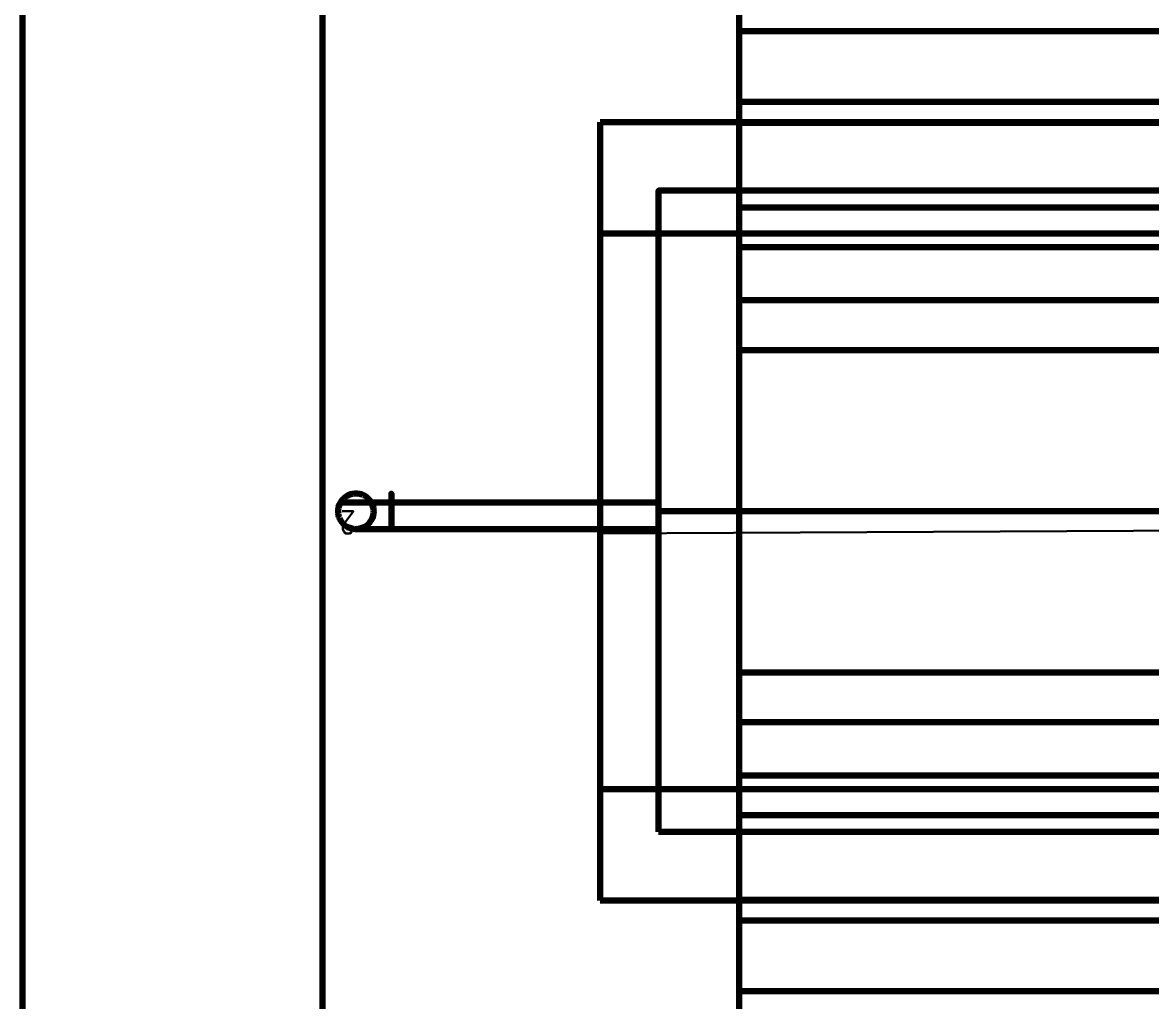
# Model space of a CAD drawing. Header units: inches. Extents: x -0.4 to 8, y -0.5 to 10.5.
# Drawn here: x 0 to 1.016, y 1.159 to 2.04 of the extents above; entities that cross this region are included whole.
import ezdxf

# ---------------------------------------------------------------- set-up
doc = ezdxf.new("R2010")
doc.units = ezdxf.units.IN
doc.header["$LTSCALE"] = 0.504853
doc.header["$MEASUREMENT"] = 0
for name, color, linetype in [('1', 7, 'Continuous'), ('135', 7, 'Continuous'), ('3', 7, 'Continuous'), ('65', 7, 'Continuous'), ('80', 7, 'Continuous')]:
    doc.layers.add(name, color=color, linetype=linetype)
doc.styles.get("Standard").update_dxf_attribs({"font": 'ROMANS.SHX'})

# ---------------------------------------------------------------- blocks, each defined once
blk = doc.blocks.new('C7')
at = {"color": 1, "linetype": 'Continuous', "lineweight": 211}
for p, q in [((1.9275, 0.2885, 0.2885), (0.2725, 0.2885, 0.2885)), ((1.9275, 0.2885, 0.2885), (0.2725, 0.2885, 0.2885)), ((1.9275, 0.2885, 0.2885), (0.2725, 0.2885, 0.2885)), ((0.2725, 0, 0.577), (1.9275, 0, 0.577)), ((1.9275, 0), (0.2725, 0)), ((0.2725, 0, 0.577), (1.9275, 0, 0.577)), ((1.9275, 0), (0.2725, 0)), ((0.2725, 0, 0.577), (1.9275, 0, 0.577)), ((1.9275, 0), (0.2725, 0)), ((1.9275, -0.2885, 0.2885), (0.2725, -0.2885, 0.2885)), ((1.9275, -0.2885, 0.2885), (0.2725, -0.2885, 0.2885)), ((1.9275, -0.2885, 0.2885), (0.2725, -0.2885, 0.2885))]:
    blk.add_line(p, q, dxfattribs=at)
at = {"color": 1, "linetype": 'Continuous', "lineweight": 211, "extrusion": (1, 0, 0)}
blk.add_circle((0, 0.2885, 1.9275), 0.2885, dxfattribs=at)
blk.add_circle((0, 0.2885, 1.9275), 0.2885, dxfattribs=at)
blk.add_circle((0, 0.2885, 1.9275), 0.2885, dxfattribs=at)
blk.add_circle((0, 0.2885, 1.9275), 0.2885, dxfattribs=at)
at = {"layer": '1', "color": 2, "linetype": 'Continuous', "lineweight": 211}
for points, weights, knots in [([(2.2, 0.016, -0.082), (2.2, 0.016, 0.08725), (2.2, 0.016, 0.2565), (2.2, 0.016, 0.2885), (2.168, 0.016, 0.2885), (2.04775, 0.016, 0.2885), (1.9275, 0.016, 0.2885)], [1, 1, 1, 0.707106781187, 1, 1, 1], [0, 0, 0, 0.5422465, 0.5422465, 0.61474067, 0.61474067, 1, 1, 1]), ([(1.9275, 0.016, 0.2885), (1.9275, 0.016, 0.260787), (1.9275, -0.008, 0.274644), (1.9275, -0.032, 0.2885), (1.9275, -0.008, 0.302356), (1.9275, 0.016, 0.316213), (1.9275, 0.016, 0.2885)], [1, 0.5, 1, 0.5, 1, 0.5, 1], [0, 0, 0, 0.33333333, 0.33333333, 0.66666667, 0.66666667, 1, 1, 1]), ([(2.168, 0.016, 0.2885), (2.168, 0.016, 0.316213), (2.168, -0.008, 0.302356), (2.168, -0.032, 0.2885), (2.168, -0.008, 0.274644), (2.168, 0.016, 0.260787), (2.168, 0.016, 0.2885)], [1, 0.5, 1, 0.5, 1, 0.5, 1], [0, 0, 0, 0.33333333, 0.33333333, 0.66666667, 0.66666667, 1, 1, 1]), ([(2.2, 0.016, 0.2565), (2.227713, 0.016, 0.2565), (2.213856, -0.008, 0.2565), (2.2, -0.032, 0.2565), (2.186144, -0.008, 0.2565), (2.172287, 0.016, 0.2565), (2.2, 0.016, 0.2565)], [1, 0.5, 1, 0.5, 1, 0.5, 1], [0, 0, 0, 0.33333333, 0.33333333, 0.66666667, 0.66666667, 1, 1, 1]), ([(2.2, 0.016, -0.082), (2.227713, 0.016, -0.082), (2.213856, -0.008, -0.082), (2.2, -0.032, -0.082), (2.186144, -0.008, -0.082), (2.172287, 0.016, -0.082), (2.2, 0.016, -0.082)], [1, 0.5, 1, 0.5, 1, 0.5, 1], [0, 0, 0, 0.33333333, 0.33333333, 0.66666667, 0.66666667, 1, 1, 1]), ([(1.9275, -0.008, 0.302356), (2.04775, -0.008, 0.302356), (2.168, -0.008, 0.302356), (2.213856, -0.008, 0.302356), (2.213856, -0.008, 0.2565), (2.213856, -0.008, 0.08725), (2.213856, -0.008, -0.082)], [1, 1, 1, 0.707106781187, 1, 1, 1], [0, 0, 0, 0.38525933, 0.38525933, 0.4577535, 0.4577535, 1, 1, 1]), ([(1.9275, -0.008, 0.274644), (2.04775, -0.008, 0.274644), (2.168, -0.008, 0.274644), (2.186144, -0.008, 0.274644), (2.186144, -0.008, 0.2565), (2.186144, -0.008, 0.08725), (2.186144, -0.008, -0.082)], [1, 1, 1, 0.707106781187, 1, 1, 1], [0, 0, 0, 0.38525933, 0.38525933, 0.4577535, 0.4577535, 1, 1, 1])]:
    blk.add_rational_spline(points, weights, degree=2, knots=knots, dxfattribs=at)
at = {"layer": '3', "color": 2, "linetype": 'Continuous', "lineweight": 211, "char_height": 0.02, "attachment_point": 1}
for s, insert in [('{\\W210.000000;1}', (0, 0.02)), ('{\\W0.852075;2}', (2.2, 0.02))]:
    blk.add_mtext(s, dxfattribs=dict(at, insert=insert))
blk = doc.blocks.new('H70')
at = {"color": 1, "linetype": 'Continuous', "lineweight": 211}
for p, q in [((0.245, -2.450498, 0.374445), (0.245, -2.349502, 0.374445)), ((0.245, -2.450498, 0.374445), (0.245, -2.349502, 0.374445)), ((0.245, -2.368198, 0.312445), (0.245, -2.431802, 0.312445)), ((1.745, -2.368198, 0.312445), (0.245, -2.368198, 0.312445)), ((0.245, -2.368198, 0.312445), (1.745, -2.368198, 0.312445)), ((0.245, -2.368198, 0.312445), (0.245, -2.431802, 0.312445)), ((0.245, -2.431802, 0.312445), (1.745, -2.431802, 0.312445)), ((1.745, -2.431802, 0.312445), (0.245, -2.431802, 0.312445)), ((0.245, -2.562463, 0.486312), (0.245, -2.450498, 0.374445)), ((0.245, -2.562463, 0.486312), (0.245, -2.450498, 0.374445)), ((0.245, -2.450498, 0.374445), (1.745, -2.450498, 0.374445)), ((1.745, -2.450498, 0.374445), (0.245, -2.450498, 0.374445)), ((0.245, -2.526576, 0.380541), (1.745, -2.526576, 0.380541)), ((1.745, -2.526576, 0.380541), (0.245, -2.526576, 0.380541)), ((0.245, -2.610225, 0.56734), (0.245, -2.562463, 0.486312)), ((1.745, -2.562463, 0.486312), (0.245, -2.562463, 0.486312)), ((0.245, -2.562463, 0.486312), (1.745, -2.562463, 0.486312)), ((0.245, -2.610225, 0.56734), (0.245, -2.562463, 0.486312)), ((0.245, -2.610225, 0.56734), (1.745, -2.610225, 0.56734)), ((1.745, -2.610225, 0.56734), (0.245, -2.610225, 0.56734)), ((1.745, -2.655005, 0.607603), (0.245, -2.655005, 0.607603)), ((0.245, -2.655005, 0.607603), (1.745, -2.655005, 0.607603)), ((1.745, -2.8, 0.577), (0.245, -2.8, 0.577)), ((0.245, -2.944994, 0.607603), (1.745, -2.944994, 0.607603)), ((1.745, -2.944994, 0.607603), (0.245, -2.944994, 0.607603)), ((1.745, -2.989774, 0.567341), (0.245, -2.989774, 0.567341)), ((0.245, -3.037537, 0.486312), (0.245, -2.989775, 0.567341)), ((0.245, -2.989775, 0.567341), (1.745, -2.989775, 0.567341)), ((0.245, -3.037537, 0.486312), (0.245, -2.989775, 0.567341)), ((0.245, -3.149502, 0.374445), (0.245, -3.037537, 0.486312)), ((1.745, -3.037537, 0.486312), (0.245, -3.037537, 0.486312)), ((0.245, -3.037537, 0.486312), (1.745, -3.037537, 0.486312)), ((0.245, -3.149502, 0.374445), (0.245, -3.037537, 0.486312)), ((1.745, -3.073424, 0.380541), (0.245, -3.073424, 0.380541)), ((0.245, -3.073424, 0.380541), (1.745, -3.073424, 0.380541)), ((0.245, -3.250498, 0.374445), (0.245, -3.149502, 0.374445)), ((1.745, -3.149502, 0.374445), (0.245, -3.149502, 0.374445)), ((0.245, -3.149502, 0.374445), (1.745, -3.149502, 0.374445)), ((0.245, -3.250498, 0.374445), (0.245, -3.149502, 0.374445)), ((0.245, -3.168198, 0.312445), (0.245, -3.231802, 0.312445)), ((0.245, -3.168198, 0.312445), (0.245, -3.231802, 0.312445)), ((1.745, -3.168198, 0.312445), (0.245, -3.168198, 0.312445)), ((0.245, -3.168198, 0.312445), (1.745, -3.168198, 0.312445)), ((0.245, -3.231802, 0.312445), (1.745, -3.231802, 0.312445)), ((1.745, -3.231802, 0.312445), (0.245, -3.231802, 0.312445))]:
    blk.add_line(p, q, dxfattribs=at)
at = {"color": 1, "linetype": 'Continuous', "lineweight": 211, "extrusion": (-1, 0, -1e-15)}
for centre, start, end in [((2.368198, 0.412445, -0.245), 198.604507, 270.000149), ((2.431802, 0.412445, -0.245), 269.999962, 341.395604), ((3.168198, 0.412445, -0.245), 198.604507, 270.000149)]:
    blk.add_arc(centre, 0.1, start, end, dxfattribs=at)
at = {"color": 1, "linetype": 'Continuous', "lineweight": 211, "extrusion": (-1, 3e-15, 2e-15)}
for centre in [(2.368198, 0.412445, -0.245), (3.168198, 0.412445, -0.245)]:
    blk.add_arc(centre, 0.1, 198.604507, 270.000149, dxfattribs=at)
at = {"color": 1, "linetype": 'Continuous', "lineweight": 211, "extrusion": (-1, -1e-15, 6e-15)}
blk.add_arc((2.431802, 0.412445, -0.245), 0.1, 269.999962, 341.395604, dxfattribs=at)
at = {"color": 1, "linetype": 'Continuous', "lineweight": 211, "extrusion": (1, 0, 1e-15)}
blk.add_arc((-2.8, 0.2885, 0.245), 0.2885, 18.604519, 161.395452, dxfattribs=at)
at = {"color": 1, "linetype": 'Continuous', "lineweight": 211, "extrusion": (1, -1e-15, -1e-15)}
blk.add_arc((-2.8, 0.2885, 0.245), 0.2885, 18.604519, 161.395452, dxfattribs=at)
at = {"color": 1, "linetype": 'Continuous', "lineweight": 211, "extrusion": (-1, 1e-15, 1e-15)}
blk.add_arc((2.696373, 0.516561, -0.245), 0.1, 114.436333, 149.48299, dxfattribs=at)
at = {"color": 1, "linetype": 'Continuous', "lineweight": 211, "extrusion": (-1, -2.1e-14, -2.4e-14)}
blk.add_arc((2.696373, 0.516561, -0.245), 0.1, 114.436333, 149.48299, dxfattribs=at)
at = {"color": 1, "linetype": 'Continuous', "lineweight": 211, "extrusion": (-1, 0, 0)}
for centre, radius, start, end in [((2.8, 0.2885, -0.245), 0.3505, 65.563846, 114.436279), ((3.231802, 0.412445, -0.245), 0.1, 269.999962, 341.395604)]:
    blk.add_arc(centre, radius, start, end, dxfattribs=at)
at = {"color": 1, "linetype": 'Continuous', "lineweight": 211, "extrusion": (-1, -2e-15, -1.4e-14)}
blk.add_arc((2.8, 0.2885, -0.245), 0.3505, 65.563846, 114.436279, dxfattribs=at)
at = {"color": 1, "linetype": 'Continuous', "lineweight": 211, "extrusion": (-1, -1e-15, 1e-15)}
blk.add_arc((2.903627, 0.516561, -0.245), 0.1, 30.517096, 65.563753, dxfattribs=at)
at = {"color": 1, "linetype": 'Continuous', "lineweight": 211, "extrusion": (-1, -1e-15, 7e-15)}
blk.add_arc((2.903627, 0.516561, -0.245), 0.1, 30.517096, 65.563753, dxfattribs=at)
at = {"color": 1, "linetype": 'Continuous', "lineweight": 211, "extrusion": (-1, -5e-15, -1e-15)}
blk.add_arc((3.231802, 0.412445, -0.245), 0.1, 269.999962, 341.395604, dxfattribs=at)
blk = doc.blocks.new('H34')
at = {"color": 1, "linetype": 'Continuous', "lineweight": 211}
for p, q in [((-0.13, 0.13, 0.475), (-0.13, -4.14, 0.475)), ((-0.13, -4.14, 0.375), (-0.13, 0.13, 0.375)), ((-0.13, -4.14, 0.475), (-0.13, 0.13, 0.475)), ((-0.13, 0.13, 0.375), (-0.13, -4.14, 0.375)), ((0.12, -2.45, 0.375), (0.12, -3.15, 0.375)), ((0.12, -2.55, 0.475), (0.12, -2.45, 0.375)), ((0.12, -2.45, 0.375), (1.87, -2.45, 0.375)), ((1.87, -2.45, 0.375), (0.12, -2.45, 0.375)), ((0.12, -2.55, 0.475), (0.12, -2.45, 0.375)), ((0.12, -2.45, 0.375), (0.12, -3.15, 0.375)), ((1.87, -2.55, 0.475), (0.12, -2.55, 0.475)), ((0.12, -2.55, 0.475), (1.87, -2.55, 0.475)), ((0.12, -3.05, 0.475), (0.12, -2.55, 0.475)), ((0.12, -3.05, 0.475), (0.12, -2.55, 0.475)), ((0.12, -3.15, 0.375), (0.12, -3.05, 0.475)), ((1.87, -3.05, 0.475), (0.12, -3.05, 0.475)), ((0.12, -3.05, 0.475), (1.87, -3.05, 0.475)), ((0.12, -3.15, 0.375), (0.12, -3.05, 0.475)), ((1.87, -3.15, 0.375), (0.12, -3.15, 0.375)), ((0.12, -3.15, 0.375), (1.87, -3.15, 0.375))]:
    blk.add_line(p, q, dxfattribs=at)

msp = doc.modelspace()

# ---------------------------------------------------------------- linework, layer by layer
at = {"layer": '135', "color": 1, "linetype": 'Continuous', "lineweight": 211}
for points in [[(0.19, 0, 0.641), (0, 0.19, 0.641), (0, 7.14, 0.641), (0.0001, 7.14, 0.641)], [(0.0001, 7.14, 0), (0, 7.14, 0), (0, 0.19, 0), (0.19, 0, 0)], [(0.19, 0, 0.641), (0, 0.19, 0.641), (0, 7.14, 0.641), (0.0001, 7.14, 0.641)], [(0.0001, 7.14, 0), (0, 7.14, 0), (0, 0.19, 0), (0.19, 0, 0)], [(0.19, 0, -0.418), (0, 0.19, -0.418), (0, 7.14, -0.418), (0.0001, 7.14, -0.418)], [(0.0001, 7.14, -0.062), (0, 7.14, -0.062), (0, 0.19, -0.062), (0.19, 0, -0.062)], [(0.19, 0, -0.418), (0, 0.19, -0.418), (0, 7.14, -0.418), (0.0001, 7.14, -0.418)], [(0.0001, 7.14, -0.062), (0, 7.14, -0.062), (0, 0.19, -0.062), (0.19, 0, -0.062)]]:
    msp.add_polyline3d(points, dxfattribs=at)

# ---------------------------------------------------------------- block references
at = {"layer": '65', "color": 8, "linetype": 'Continuous', "lineweight": 211, "rotation": 180}
msp.add_blockref('C7', (2.5, 1.6), dxfattribs=at)
at = {"layer": '80', "color": 8, "linetype": 'Continuous', "lineweight": 211}
for name in ['H34', 'H70']:
    msp.add_blockref(name, (0.4, 4.4), dxfattribs=at)

doc.saveas('drawing.dxf')
